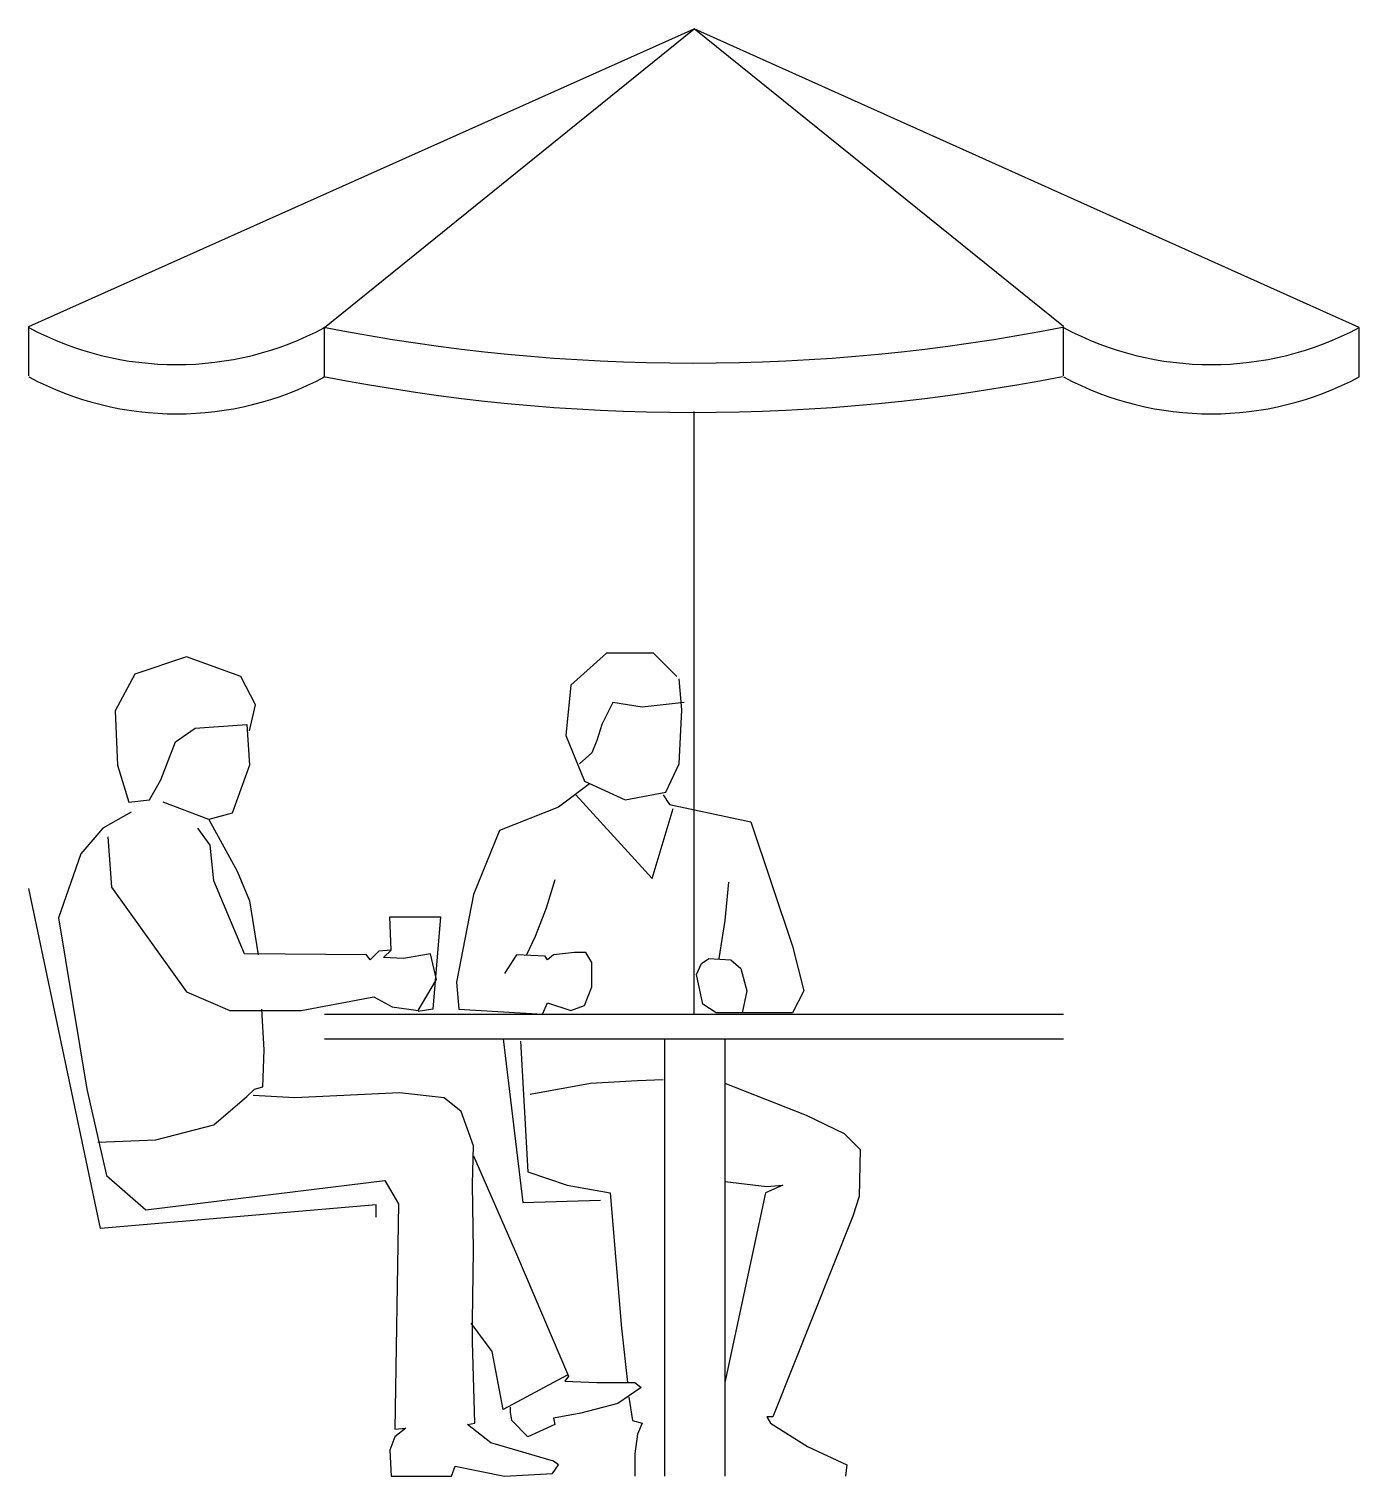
# Model space of a CAD drawing. Extents: x 73829 to 75708, y 18145 to 20188.
import ezdxf

# ---------------------------------------------------------------- set-up
doc = ezdxf.new("R2010")
doc.units = 0
doc.header["$LTSCALE"] = 1270
doc.header["$MEASUREMENT"] = 0
doc.layers.get('0').update_dxf_attribs({"linetype": 'CONTINUOUS'})

msp = doc.modelspace()

# ---------------------------------------------------------------- linework, layer by layer
at = {"linetype": 'CONTINUOUS'}
for p, q in [((73828.6, 19768), (74768.2, 20188.4)), ((74246.1, 19766.6), (74768.2, 20188.4)), ((75707.7, 19766.6), (74768.2, 20188.4)), ((75290.1, 19768), (74768.2, 20188.4)), ((73828.6, 19698.4), (73828.6, 19768)), ((74246.1, 19697), (74246.1, 19766.6)), ((75290.1, 19698.4), (75290.1, 19768)), ((75707.7, 19697), (75707.7, 19766.6)), ((74768.2, 18797.1), (74768.2, 19647.9)), ((74051.3, 19301.7), (73978.2, 19277.3)), ((74127.9, 19273.8), (74051.3, 19301.7)), ((74644.7, 19306.9), (74594.2, 19261.6)), ((74710.8, 19306.9), (74644.7, 19306.9)), ((74743.8, 19273.8), (74710.8, 19306.9)), ((73978.2, 19277.3), (73950.4, 19225.1)), ((74148.8, 19233.8), (74127.9, 19273.8)), ((74594.2, 19261.6), (74587.2, 19190.3)), ((74750.8, 19226.8), (74747.3, 19270.3)), ((74140.1, 19197.3), (74148.8, 19233.8)), ((74653.4, 19237.3), (74637.7, 19206)), ((74695.1, 19230.3), (74653.4, 19237.3)), ((74754.3, 19237.3), (74695.1, 19230.3)), ((73950.4, 19225.1), (73953.9, 19148.5)), ((74747.3, 19150.3), (74750.8, 19226.8)), ((74035.7, 19181.6), (74063.5, 19200.7)), ((74063.5, 19200.7), (74136.6, 19206)), ((74136.6, 19206), (74140.1, 19148.5)), ((74637.7, 19206), (74630.7, 19183.3)), ((74014.8, 19127.7), (74035.7, 19181.6)), ((74587.2, 19190.3), (74613.3, 19125.9)), ((74630.7, 19183.3), (74623.8, 19165.9)), ((74623.8, 19165.9), (74606.4, 19150.3)), ((73953.9, 19148.5), (73969.5, 19096.3)), ((74140.1, 19148.5), (74115.7, 19080.7)), ((74728.2, 19110.3), (74747.3, 19150.3)), ((73999.1, 19099.8), (74014.8, 19127.7)), ((74620.3, 19122.4), (74576.8, 19089.4)), ((74613.3, 19125.9), (74670.8, 19099.8)), ((74670.8, 19099.8), (74728.2, 19110.3)), ((73969.5, 19096.3), (73999.1, 19099.8)), ((74082.6, 19072), (74018.3, 19096.3)), ((74576.8, 19089.4), (74493.3, 19056.3)), ((74601.2, 19106.8), (74709, 18988.5)), ((74724.7, 19106.8), (74733.4, 19092.9)), ((74733.4, 19092.9), (74848.2, 19068.5)), ((73973, 19082.4), (73933, 19059.8)), ((74115.7, 19080.7), (74082.6, 19072)), ((74082.6, 19072), (74122.7, 18998.9)), ((74709, 18988.5), (74738.6, 19087.6)), ((73933, 19059.8), (73901.7, 19023.3)), ((74084.4, 19035.4), (74067, 19059.8)), ((74493.3, 19056.3), (74456.7, 18965.8)), ((74848.2, 19068.5), (74907.4, 18892.8)), ((73940, 19047.6), (73945.2, 18976.3)), ((74089.6, 18985), (74084.4, 19035.4)), ((73901.7, 19023.3), (73870.4, 18932.8)), ((74122.7, 18998.9), (74140.1, 18957.1)), ((73929.5, 18494.3), (73828.6, 18974.5)), ((73945.2, 18976.3), (74051.3, 18828.4)), ((74133.1, 18882.3), (74089.6, 18985)), ((74571.6, 18986.7), (74559.4, 18946.7)), ((74816.9, 18983.2), (74811.7, 18929.3)), ((74140.1, 18957.1), (74152.2, 18880.6)), ((74456.7, 18965.8), (74432.4, 18842.3)), ((74559.4, 18946.7), (74543.7, 18906.7)), ((73870.4, 18932.8), (73910.4, 18690.9)), ((74338.4, 18934.5), (74409.8, 18934.5)), ((74340.2, 18887.5), (74338.4, 18934.5)), ((74409.8, 18934.5), (74399.3, 18804)), ((74811.7, 18929.3), (74803, 18875.4)), ((74543.7, 18906.7), (74531.6, 18880.6)), ((74322.8, 18885.8), (74310.6, 18873.6)), ((74340.2, 18887.5), (74322.8, 18885.8)), ((74329.7, 18877.1), (74340.2, 18887.5)), ((74907.4, 18892.8), (74923.1, 18830.1)), ((74305.4, 18880.6), (74133.1, 18882.3)), ((74310.6, 18873.6), (74305.4, 18880.6)), ((74357.6, 18875.4), (74329.7, 18877.1)), ((74395.8, 18882.3), (74357.6, 18875.4)), ((74404.5, 18845.8), (74395.8, 18882.3)), ((74517.6, 18880.6), (74500.2, 18854.5)), ((74557.7, 18878.8), (74517.6, 18880.6)), ((74561.1, 18873.6), (74557.7, 18878.8)), ((74569.8, 18880.6), (74561.1, 18873.6)), ((74599.4, 18884.1), (74569.8, 18880.6)), ((74615.1, 18884.1), (74599.4, 18884.1)), ((74623.8, 18870.1), (74615.1, 18884.1)), ((74623.8, 18835.3), (74623.8, 18870.1)), ((74771.7, 18852.7), (74778.6, 18868.4)), ((74778.6, 18868.4), (74789.1, 18875.4)), ((74789.1, 18875.4), (74820.4, 18873.6)), ((74820.4, 18873.6), (74834.3, 18861.4)), ((74378.4, 18802.3), (74404.5, 18845.8)), ((74780.4, 18811), (74771.7, 18852.7)), ((74834.3, 18861.4), (74843, 18830.1)), ((74051.3, 18828.4), (74112.2, 18802.3)), ((74432.4, 18842.3), (74435.9, 18804)), ((74613.3, 18809.2), (74623.8, 18835.3)), ((74843, 18830.1), (74836.1, 18798.8)), ((74923.1, 18830.1), (74907.4, 18798.8)), ((74160.9, 18746.6), (74157.5, 18804)), ((74213.1, 18802.3), (74315.8, 18821.4)), ((74315.8, 18821.4), (74341.9, 18807.5)), ((74341.9, 18807.5), (74378.4, 18802.3)), ((74399.3, 18804), (74378.4, 18800.5)), ((74435.9, 18804), (74554.2, 18797.1)), ((74554.2, 18797.1), (74561.1, 18812.7)), ((74561.1, 18812.7), (74594.2, 18802.3)), ((74594.2, 18802.3), (74613.3, 18809.2)), ((74799.5, 18798.8), (74780.4, 18811)), ((74112.2, 18802.3), (74213.1, 18802.3)), ((74246.2, 18797.1), (75290.2, 18797.1)), ((74907.4, 18798.8), (74799.5, 18798.8)), ((74246.2, 18762.3), (75290.2, 18762.3)), ((74498.5, 18762.3), (74526.3, 18530.8)), ((74726.4, 18762.3), (74726.4, 18144.6)), ((74811.7, 18762.3), (74811.7, 18144.6)), ((74159.2, 18694.4), (74160.9, 18746.6)), ((74522.9, 18758.8), (74533.3, 18574.3)), ((74622, 18699.6), (74688.2, 18703.1)), ((74688.2, 18703.1), (74724.7, 18704.8)), ((73910.4, 18690.9), (73938.2, 18569.1)), ((74089.6, 18640.5), (74136.6, 18680.5)), ((74136.6, 18680.5), (74147, 18690.9)), ((74204.4, 18678.7), (74145.3, 18682.2)), ((74147, 18690.9), (74159.2, 18694.4)), ((74352.3, 18685.7), (74204.4, 18678.7)), ((74415, 18678.7), (74352.3, 18685.7)), ((74536.8, 18684), (74622, 18699.6)), ((74811.7, 18699.6), (74926.5, 18654.4)), ((74439.3, 18659.6), (74415, 18678.7)), ((74007.8, 18619.6), (74089.6, 18640.5)), ((74456.7, 18610.9), (74439.3, 18659.6)), ((74926.5, 18654.4), (74980.5, 18628.3)), ((73926, 18616.1), (74007.8, 18619.6)), ((74980.5, 18628.3), (75003.1, 18605.7)), ((74455, 18556.9), (74456.7, 18610.9)), ((75003.1, 18605.7), (75001.4, 18539.5)), ((74456.7, 18597), (74517.6, 18457.8)), ((73938.2, 18569.1), (73993.9, 18520.4)), ((73993.9, 18520.4), (74331.5, 18562.2)), ((74331.5, 18562.2), (74350.6, 18529.1)), ((74533.3, 18574.3), (74589, 18555.2)), ((74811.7, 18560.4), (74870.9, 18553.5)), ((74456.7, 18463), (74455, 18556.9)), ((74589, 18555.2), (74649.9, 18544.8)), ((74649.9, 18544.8), (74665.5, 18353.4)), ((74869.1, 18544.8), (74811.7, 18276.8)), ((74893.5, 18555.2), (74869.1, 18544.8)), ((74870.9, 18553.5), (74893.5, 18555.2)), ((75001.4, 18539.5), (74992.7, 18511.7)), ((74319.3, 18527.4), (73929.5, 18494.3)), ((74319.3, 18510), (74319.3, 18527.4)), ((74350.6, 18529.1), (74345.4, 18210.7)), ((74526.3, 18530.8), (74636, 18534.3)), ((74992.7, 18511.7), (74879.6, 18228.1)), ((74455, 18363.8), (74456.7, 18463)), ((74517.6, 18457.8), (74590.7, 18285.5)), ((74482.8, 18320.3), (74453.3, 18360.3)), ((74455, 18334.2), (74455, 18363.8)), ((74665.5, 18353.4), (74674.2, 18276.8)), ((74458.5, 18219.4), (74455, 18334.2)), ((74498.5, 18238.5), (74482.8, 18320.3)), ((74589, 18287.2), (74498.5, 18238.5)), ((74590.7, 18285.5), (74585.5, 18278.5)), ((74585.5, 18278.5), (74630.7, 18276.8)), ((74630.7, 18276.8), (74684.7, 18276.8)), ((74684.7, 18276.8), (74693.4, 18269.8)), ((74693.4, 18269.8), (74660.3, 18247.2)), ((74676, 18255.9), (74681.2, 18222.9)), ((74508.9, 18235), (74508.9, 18242)), ((74510.7, 18222.9), (74508.9, 18235)), ((74608.1, 18233.3), (74569.8, 18226.3)), ((74660.3, 18247.2), (74608.1, 18233.3)), ((74361, 18212.4), (74345.4, 18200.2)), ((74345.4, 18210.7), (74361, 18212.4)), ((74448, 18217.6), (74458.5, 18219.4)), ((74481.1, 18191.5), (74448, 18217.6)), ((74533.3, 18200.2), (74510.7, 18222.9)), ((74571.6, 18217.6), (74533.3, 18200.2)), ((74569.8, 18226.3), (74571.6, 18217.6)), ((74681.2, 18222.9), (74695.1, 18219.4)), ((74695.1, 18219.4), (74688.2, 18203.7)), ((74870.9, 18228.1), (74876.1, 18219.4)), ((74879.6, 18228.1), (74870.9, 18228.1)), ((74876.1, 18219.4), (74928.3, 18186.3)), ((74345.4, 18200.2), (74338.4, 18181.1)), ((74569.8, 18165.4), (74481.1, 18191.5)), ((74688.2, 18203.7), (74684.7, 18175.9)), ((74338.4, 18181.1), (74340.2, 18144.6)), ((74684.7, 18175.9), (74684.7, 18144.6)), ((74928.3, 18186.3), (74984, 18160.2)), ((74425.4, 18144.6), (74430.6, 18158.5)), ((74430.6, 18158.5), (74500.2, 18144.6)), ((74568.1, 18148), (74576.8, 18160.2)), ((74576.8, 18160.2), (74569.8, 18165.4)), ((74984, 18160.2), (74982.2, 18144.6)), ((74340.2, 18144.6), (74425.4, 18144.6)), ((74500.2, 18144.6), (74568.1, 18148))]:
    msp.add_line(p, q, dxfattribs=at)
for centre, radius, start, end in [((74037.3, 20157.7), 443.4, 241.9163, 298.0989), ((74766.8, 22422.4), 2706, 258.8772, 281.1231), ((75498.9, 20157.7), 443.4, 241.9163, 298.0989), ((74037.3, 20088.1), 443.4, 241.911, 298.0989), ((74766.8, 22352.8), 2706, 258.8772, 281.1231), ((75498.9, 20088.1), 443.4, 241.911, 298.0989)]:
    msp.add_arc(centre, radius, start, end, dxfattribs=at)

doc.saveas('drawing.dxf')
